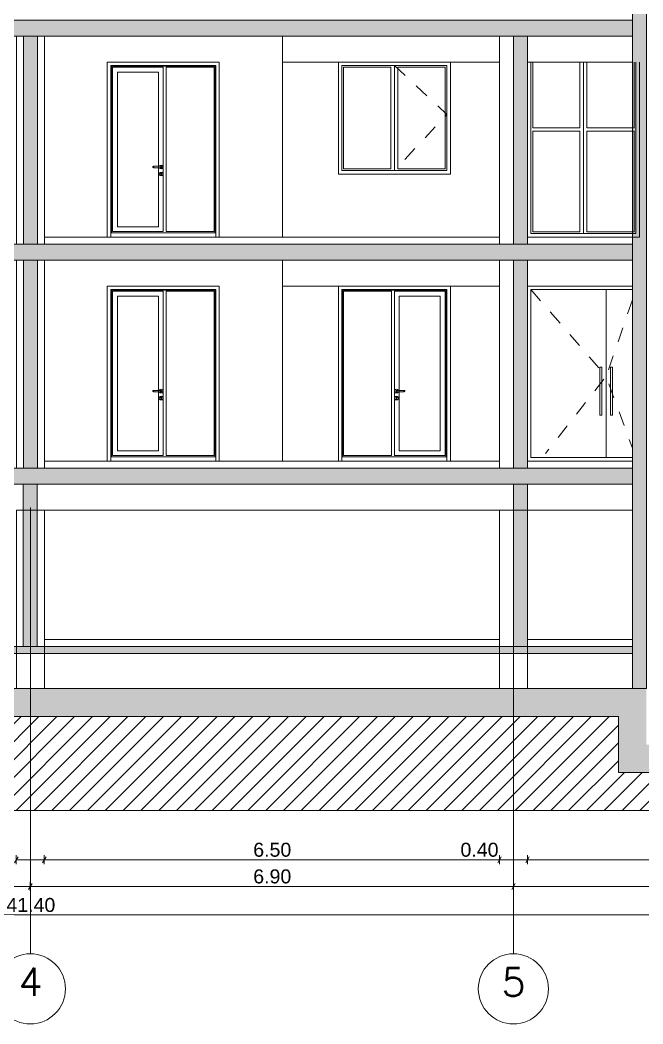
# Model space of a CAD drawing. Header units: millimetres. Extents: x 475616349 to 476941521, y 4620115302 to 4621446928.
# Drawn here: x 476756612 to 476765508, y 4620561829 to 4620576171 of the extents above; entities that cross this region are included whole.
import ezdxf

# ---------------------------------------------------------------- set-up
doc = ezdxf.new("R2010")
doc.units = ezdxf.units.MM
doc.header["$MEASUREMENT"] = 0
doc.linetypes.add('Dashed', pattern=[423.333333, 211.666667, -211.666667])
for name, color, linetype, lineweight in [('0_0 Architecture_Pen_No__7', 7, 'Continuous', 0), ('0_0 Architecture_Pen_No__8', 8, 'Continuous', 0), ('0_Pen_No__7_Pen_No__253', 252, 'Continuous', 0), ('2D Drafting - General_Pen_No__250_Pen_No__7', 7, 'Continuous', 0), ('2D Drafting - General_Pen_No__7_Pen_No__253', 252, 'Continuous', 0), ('Annotation - Text_Pen_No__7_Pen_No__144', 144, 'Continuous', 0), ('gegmebi_Pen_No__7_Pen_No__250', 7, 'Continuous', 0), ('New_2D Drafting - General_Pen_No__250_Pen_No__154', 154, 'Continuous', 0), ('New_2D Drafting - General_Pen_No__250_Pen_No__7', 7, 'Continuous', 0), ('New_2D Drafting - General_Pen_No__7_Pen_No__250', 7, 'Continuous', 0), ('New_2D Drafting - General_Pen_No__7_Pen_No__7', 7, 'Continuous', 0), ('New_gegmebi_Pen_No__7_Pen_No__250', 7, 'Continuous', 0), ('New_gegmebi_Pen_No__7_Pen_No__4', 7, 'Continuous', 0), ('New_Structural - Bearing_Pen_No__250', 7, 'Continuous', 0), ('New_Structural - Bearing_Pen_No__253', 252, 'Continuous', 0), ('Structural - Bearing_Pen_No__7_Pen_No__7_Pen_No__253', 252, 'Continuous', 0), ('zoma_Pen_No__142', 142, 'Continuous', 0), ('zoma_Pen_No__5_Pen_No__5_Pen_No__142', 142, 'Continuous', 0)]:
    doc.layers.add(name, color=color, linetype=linetype, lineweight=lineweight)
for name, color, linetype, lineweight, true_color in [('0_Pen_No__7_Pen_No__12', 7, 'Continuous', 0, 0x939598), ('2D Drafting - General_Pen_No__7_Pen_No__12', 7, 'Continuous', 0, 0x939598), ('gegmebi_Pen_No__7_Pen_No__7_Pen_No__12', 7, 'Continuous', 0, 0x939598), ('kar-panjara_Pen_No__7_Pen_No__7_Pen_No__12', 7, 'Continuous', 0, 0x939598), ('New_gegmebi_Pen_No__7_Pen_No__252', 7, 'Continuous', 0, 0x666666)]:
    doc.layers.add(name, color=color, linetype=linetype, lineweight=lineweight, true_color=true_color)
doc.layers.add('zoma', color=7, linetype='Continuous')
doc.styles.add('GENERATED_STYLE_2', font='arial.ttf')
doc.dimstyles.new('GENERATED_STYLE__1', dxfattribs={"dimtxt": 200, "dimasz": 64.421331, "dimexe": 0.18, "dimexo": 3, "dimgap": 0.09, "dimtad": 1, "dimtih": 1, "dimtoh": 1, "dimlfac": 0.001, "dimzin": 0, "dimdsep": 46, "dimtxsty": 'GENERATED_STYLE_2', "dimblk": 'ARROWHEAD_2', "dimblk1": 'ARROWHEAD_2', "dimblk2": 'ARROWHEAD_2', "dimcen": 0.09, "dimclrd": 142, "dimclre": 142, "dimclrt": 142, "dimadec": 0, "dimazin": 0, "dimtfac": 1, "dimtdec": 4, "dimtmove": 0, "dimatfit": 3, "dimfxl": 1, "dimtolj": 1, "dimtzin": 0, "dimarcsym": 0})

# ---------------------------------------------------------------- blocks, each defined once
blk = doc.blocks.new('*D261', base_point=(476577134, 4620325126))
at = {"layer": 'zoma_Pen_No__142', "color": 142, "linetype": 'Continuous', "lineweight": 0, "transparency": 16777216}
for p, q in [((476736017, 4620563386), (476736058, 4620563386)), ((476736083, 4620563428), (476736034, 4620563343)), ((476736058, 4620563322), (476736058, 4620563449)), ((476736058, 4620563386), (476777458, 4620563386)), ((476777434, 4620563343), (476777483, 4620563428)), ((476777458, 4620563322), (476777458, 4620563449)), ((476777458, 4620563386), (476777500, 4620563386))]:
    blk.add_line(p, q, dxfattribs=at)
at = {"layer": 'zoma_Pen_No__142', "color": 142, "lineweight": 0, "transparency": 16777216, "insert": (476756416, 4620563426), "char_height": 200, "attachment_point": 7, "style": 'GENERATED_STYLE_2'}
blk.add_mtext('\\A1;{\\pql;\\fArial CYR|b0|i0|c204|p34;41.40}', dxfattribs=at)
blk = doc.blocks.new('ARROWHEAD_2')
at = {"color": 0, "linetype": 'Continuous', "lineweight": 0}
for p, q in [((0, 0), (-1, 0)), ((-0.38, -0.66), (0.38, 0.66))]:
    blk.add_line(p, q, dxfattribs=at)
blk = doc.blocks.new('*D264', base_point=(476577134, 4620325126))
at = {"layer": 'zoma_Pen_No__142', "color": 142, "linetype": 'Continuous', "lineweight": 0, "transparency": 16777216}
for p, q in [((476749883, 4620563836), (476749834, 4620563751)), ((476749858, 4620563730), (476749858, 4620563857)), ((476756783, 4620563836), (476756734, 4620563751)), ((476756758, 4620563730), (476756758, 4620563857)), ((476749858, 4620563794), (476756758, 4620563794))]:
    blk.add_line(p, q, dxfattribs=at)
at = {"layer": 'zoma_Pen_No__142', "color": 142, "lineweight": 0, "transparency": 16777216, "insert": (476753042, 4620563834), "char_height": 200, "attachment_point": 7, "style": 'GENERATED_STYLE_2'}
blk.add_mtext('\\A1;{\\pql;\\fArial CYR|b0|i0|c204|p34;6.90}', dxfattribs=at)
blk = doc.blocks.new('*D265', base_point=(476577134, 4620325126))
at = {"layer": 'zoma_Pen_No__142', "color": 142, "linetype": 'Continuous', "lineweight": 0, "transparency": 16777216}
for p, q in [((476756783, 4620563836), (476756734, 4620563751)), ((476756758, 4620563730), (476756758, 4620563857)), ((476763683, 4620563836), (476763634, 4620563751)), ((476763658, 4620563730), (476763658, 4620563857)), ((476756758, 4620563794), (476763658, 4620563794))]:
    blk.add_line(p, q, dxfattribs=at)
at = {"layer": 'zoma_Pen_No__142', "color": 142, "lineweight": 0, "transparency": 16777216, "insert": (476759942, 4620563834), "char_height": 200, "attachment_point": 7, "style": 'GENERATED_STYLE_2'}
blk.add_mtext('\\A1;{\\pql;\\fArial CYR|b0|i0|c204|p34;6.90}', dxfattribs=at)
blk = doc.blocks.new('*D266', base_point=(476577134, 4620325126))
at = {"layer": 'zoma_Pen_No__142', "color": 142, "linetype": 'Continuous', "lineweight": 0, "transparency": 16777216}
for p, q in [((476763683, 4620563836), (476763634, 4620563751)), ((476763658, 4620563730), (476763658, 4620563857)), ((476770583, 4620563836), (476770534, 4620563751)), ((476770558, 4620563730), (476770558, 4620563857)), ((476763658, 4620563794), (476770558, 4620563794))]:
    blk.add_line(p, q, dxfattribs=at)
at = {"layer": 'zoma_Pen_No__142', "color": 142, "lineweight": 0, "transparency": 16777216, "insert": (476766842, 4620563834), "char_height": 200, "attachment_point": 7, "style": 'GENERATED_STYLE_2'}
blk.add_mtext('\\A1;{\\pql;\\fArial CYR|b0|i0|c204|p34;6.90}', dxfattribs=at)
blk = doc.blocks.new('*D377', base_point=(476577134, 4620325126))
at = {"layer": 'zoma_Pen_No__142', "color": 142, "linetype": 'Continuous', "lineweight": 0, "transparency": 16777216}
for p, q in [((476756558, 4620564112), (476756558, 4620564239)), ((476756958, 4620564112), (476756958, 4620564239)), ((476756583, 4620564218), (476756534, 4620564133)), ((476756558, 4620564175), (476756958, 4620564175)), ((476756983, 4620564218), (476756934, 4620564133))]:
    blk.add_line(p, q, dxfattribs=at)
blk = doc.blocks.new('*D378', base_point=(476577134, 4620325126))
at = {"layer": 'zoma_Pen_No__142', "color": 142, "linetype": 'Continuous', "lineweight": 0, "transparency": 16777216}
for p, q in [((476756958, 4620564112), (476756958, 4620564239)), ((476763458, 4620564112), (476763458, 4620564239)), ((476756983, 4620564218), (476756934, 4620564133)), ((476756958, 4620564175), (476763458, 4620564175)), ((476763483, 4620564218), (476763434, 4620564133))]:
    blk.add_line(p, q, dxfattribs=at)
at = {"layer": 'zoma_Pen_No__142', "color": 142, "lineweight": 0, "transparency": 16777216, "char_height": 200, "attachment_point": 7, "style": 'GENERATED_STYLE_2'}
for s, insert in [('\\A1;{\\pql;\\fArial CYR|b0|i0|c204|p34;6.50}', (476759942, 4620564215)), ('\\A1;{\\pql;\\fArial CYR|b0|i0|c204|p34;0.40}', (476762902, 4620564215))]:
    blk.add_mtext(s, dxfattribs=dict(at, insert=insert))
blk = doc.blocks.new('*D379', base_point=(476577134, 4620325126))
at = {"layer": 'zoma_Pen_No__142', "color": 142, "linetype": 'Continuous', "lineweight": 0, "transparency": 16777216}
for p, q in [((476763458, 4620564112), (476763458, 4620564239)), ((476763858, 4620564112), (476763858, 4620564239)), ((476763483, 4620564218), (476763434, 4620564133)), ((476763458, 4620564175), (476763858, 4620564175)), ((476763883, 4620564218), (476763834, 4620564133))]:
    blk.add_line(p, q, dxfattribs=at)
blk = doc.blocks.new('*D380', base_point=(476577134, 4620325126))
at = {"layer": 'zoma_Pen_No__142', "color": 142, "linetype": 'Continuous', "lineweight": 0, "transparency": 16777216}
for p, q in [((476763858, 4620564112), (476763858, 4620564239)), ((476763883, 4620564218), (476763834, 4620564133))]:
    blk.add_line(p, q, dxfattribs=at)
blk = doc.blocks.new('*D381', base_point=(476577134, 4620325126))
at = {"layer": 'zoma_Pen_No__142', "color": 142, "linetype": 'Continuous', "lineweight": 0, "transparency": 16777216}
for p, q in [((476763858, 4620564112), (476763858, 4620564239)), ((476770358, 4620564112), (476770358, 4620564239)), ((476763883, 4620564218), (476763834, 4620564133)), ((476763858, 4620564175), (476770358, 4620564175)), ((476770383, 4620564218), (476770334, 4620564133))]:
    blk.add_line(p, q, dxfattribs=at)
at = {"layer": 'zoma_Pen_No__142', "color": 142, "lineweight": 0, "transparency": 16777216, "char_height": 200, "attachment_point": 7, "style": 'GENERATED_STYLE_2'}
for s, insert in [('\\A1;{\\pql;\\fArial CYR|b0|i0|c204|p34;6.50}', (476766842, 4620564215)), ('\\A1;{\\pql;\\fArial CYR|b0|i0|c204|p34;0.40}', (476769802, 4620564215))]:
    blk.add_mtext(s, dxfattribs=dict(at, insert=insert))

msp = doc.modelspace()

# ---------------------------------------------------------------- hatches: boundary and pattern name
at = {"layer": '0_0 Architecture_Pen_No__8', "linetype": 'Continuous', "lineweight": 0, "true_color": 0x404040}
msp.add_hatch(color=250, dxfattribs=at).paths.add_polyline_path([(476735858.27, 4620566620.299), (476746058.27, 4620566620.299), (476746058.27, 4620565820.188), (476747958.27, 4620565820.188), (476747958.27, 4620566620.299), (476748649.93, 4620566620.299), (476765558.27, 4620566620.299), (476765558.27, 4620565820.188), (476767458.27, 4620565820.188), (476767458.27, 4620566620.299), (476768149.93, 4620566620.299), (476777658.27, 4620566620.299), (476777658.27, 4620566220.299), (476767857.93, 4620566220.299), (476767857.93, 4620565820.188), (476767857.93, 4620565420.188), (476765358.27, 4620565420.188), (476765158.304, 4620565420.188), (476765158.304, 4620566220.299), (476748357.93, 4620566220.299), (476748357.93, 4620565820.188), (476748357.93, 4620565420.188), (476745858.27, 4620565420.188), (476745658.304, 4620565420.188), (476745658.304, 4620566220.299), (476735858.27, 4620566220.299)])
at = {"layer": '2D Drafting - General_Pen_No__250_Pen_No__7', "linetype": 'Continuous', "lineweight": 0}
for points in [[(476748158.27, 4620576170.425), (476765358.27, 4620576170.425), (476765358.27, 4620575940.418), (476756908.27, 4620575940.418), (476756608.27, 4620575940.418), (476748158.27, 4620575940.418)], [(476748158.27, 4620572970.425), (476765358.27, 4620572970.425), (476765358.27, 4620572740.418), (476756908.27, 4620572740.418), (476756608.27, 4620572740.418), (476748158.27, 4620572740.418)], [(476748158.27, 4620569770.425), (476765358.27, 4620569770.425), (476765358.27, 4620569540.418), (476756908.27, 4620569540.418), (476756608.27, 4620569540.418), (476748158.27, 4620569540.418)], [(476748158.27, 4620567220.299), (476765358.27, 4620567220.299), (476765358.27, 4620567120.299), (476748158.27, 4620567120.299)]]:
    msp.add_hatch(color=7, dxfattribs=at).paths.add_polyline_path(points)
at = {"layer": 'New_2D Drafting - General_Pen_No__250_Pen_No__154', "linetype": 'Continuous', "lineweight": 0}
msp.add_hatch(color=154, dxfattribs=at).paths.add_polyline_path([(476765358.27, 4620566620.299), (476765358.27, 4620583519.676), (476765558.27, 4620583519.676), (476765558.27, 4620583339.709), (476765558.27, 4620566620.299)])
at = {"layer": 'New_2D Drafting - General_Pen_No__250_Pen_No__7', "linetype": 'Continuous', "lineweight": 0}
for points in [[(476756858.17, 4620575940.418), (476756658.27, 4620575940.418), (476756658.27, 4620572970.602), (476756858.17, 4620572970.602)], [(476763658.27, 4620572970.602), (476763858.27, 4620572970.602), (476763858.27, 4620575940.418), (476763658.27, 4620575940.418)], [(476756858.17, 4620572740.418), (476756658.27, 4620572740.418), (476756658.27, 4620569770.602), (476756858.17, 4620569770.602)], [(476763658.27, 4620569770.602), (476763858.27, 4620569770.602), (476763858.27, 4620572740.418), (476763658.27, 4620572740.418)], [(476756857.992, 4620567220.299), (476756657.992, 4620567220.299), (476756657.992, 4620569540.418), (476756857.992, 4620569540.418)], [(476763858.27, 4620567220.299), (476763658.27, 4620567220.299), (476763658.27, 4620569540.418), (476763858.27, 4620569540.418)]]:
    msp.add_hatch(color=7, dxfattribs=at).paths.add_polyline_path(points)
at = {"layer": 'New_2D Drafting - General_Pen_No__7_Pen_No__7', "linetype": 'Continuous', "lineweight": 0}
h = msp.add_hatch(dxfattribs=at)
h.set_pattern_fill('MASONRY_BLOCK', style=0, pattern_type=2)
h.set_pattern_definition([(45, (476577134.07, 4620325125.74), (-127.27922, 127.27922), [])])
h.paths.add_polyline_path([(476732273.394, 4620564877.974), (476732273.394, 4620567570.215), (476735858.27, 4620567570.215), (476735858.27, 4620566220.299), (476745658.304, 4620566220.299), (476745658.304, 4620565420.188), (476748357.93, 4620565420.188), (476748357.93, 4620566220.299), (476765158.304, 4620566220.299), (476765158.304, 4620565420.188), (476767857.93, 4620565420.188), (476767857.93, 4620566220.299), (476777658.27, 4620566220.299), (476777658.27, 4620567570.215), (476781018.416, 4620567570.215), (476781018.416, 4620564877.974)])

# ---------------------------------------------------------------- linework, layer by layer
at = {"layer": '0_0 Architecture_Pen_No__7', "color": 7, "linetype": 'Continuous', "lineweight": 0, "flags": 128}
msp.add_lwpolyline([(476767857.93, 4620565420.188), (476765358.27, 4620565420.188), (476765158.304, 4620565420.188), (476765158.304, 4620566220.299), (476748357.93, 4620566220.299), (476748357.93, 4620565820.188), (476748357.93, 4620565420.188), (476745858.27, 4620565420.188), (476745658.304, 4620565420.188), (476745658.304, 4620566220.299), (476735858.27, 4620566220.299), (476735858.27, 4620566620.299), (476746058.27, 4620566620.299), (476746058.27, 4620565820.188), (476747958.27, 4620565820.188), (476747958.27, 4620566620.299), (476748649.93, 4620566620.299), (476765558.27, 4620566620.299)], dxfattribs=at)
at = {"layer": '0_Pen_No__7_Pen_No__12', "color": 252, "linetype": 'Continuous', "lineweight": 0, "true_color": 0x939598}
for p, q in [((476763858.27, 4620569870.089), (476763858.27, 4620572370.089)), ((476763908.27, 4620569919.869), (476763908.27, 4620572320.089))]:
    msp.add_line(p, q, dxfattribs=at)
at = {"layer": '0_Pen_No__7_Pen_No__253', "color": 252, "linetype": 'Continuous', "lineweight": 0, "flags": 128}
msp.add_lwpolyline([(476761158.352, 4620575570.779), (476762758.352, 4620575570.779), (476762758.352, 4620573970.779), (476761158.352, 4620573970.779)], close=True, dxfattribs=at)
msp.add_lwpolyline([(476765458.272, 4620575570.47), (476765458.272, 4620573070.469), (476763858.272, 4620573070.469), (476763858.272, 4620575570.47)], dxfattribs=at)
at = {"layer": '2D Drafting - General_Pen_No__250_Pen_No__7', "color": 7, "linetype": 'Continuous', "lineweight": 0, "flags": 128}
for points in [[(476748158.27, 4620576170.425), (476765358.27, 4620576170.425), (476765358.27, 4620575940.418), (476756908.27, 4620575940.418), (476756608.27, 4620575940.418), (476748158.27, 4620575940.418)], [(476748158.27, 4620572970.425), (476765358.27, 4620572970.425), (476765358.27, 4620572740.418), (476756908.27, 4620572740.418), (476756608.27, 4620572740.418), (476748158.27, 4620572740.418)], [(476748158.27, 4620569770.425), (476765358.27, 4620569770.425), (476765358.27, 4620569540.418), (476756908.27, 4620569540.418), (476756608.27, 4620569540.418), (476748158.27, 4620569540.418)], [(476748158.27, 4620567220.299), (476765358.27, 4620567220.299), (476765358.27, 4620567120.299), (476748158.27, 4620567120.299)]]:
    msp.add_lwpolyline(points, close=True, dxfattribs=at)
at = {"layer": '2D Drafting - General_Pen_No__7_Pen_No__12', "color": 252, "linetype": 'Dashed', "lineweight": 0, "true_color": 0x939598, "flags": 128}
for points in [[(476763908.27, 4620572320.089), (476764983.27, 4620571079.839), (476764117.967, 4620569979.93)], [(476765358.27, 4620572174.177), (476764983.27, 4620571079.839), (476765358.27, 4620570056.36)]]:
    msp.add_lwpolyline(points, dxfattribs=at)
at = {"layer": '2D Drafting - General_Pen_No__7_Pen_No__253', "color": 252, "linetype": 'Continuous', "lineweight": 0, "flags": 128}
for points in [[(476757860.924, 4620573071.159), (476759456.808, 4620573071.159), (476759456.808, 4620575571.159), (476757856.808, 4620575571.159)], [(476757856.808, 4620575571.159), (476757856.808, 4620573071.159), (476757860.924, 4620573071.159)], [(476757860.924, 4620569870.469), (476759456.808, 4620569870.469), (476759456.808, 4620572370.47), (476757856.808, 4620572370.469)], [(476757856.808, 4620572370.469), (476757856.808, 4620569870.469), (476757860.924, 4620569870.469)], [(476762757.965, 4620569870.469), (476761157.965, 4620569870.469), (476761157.965, 4620572370.47), (476762757.965, 4620572370.469)], [(476762757.965, 4620572370.469), (476762757.965, 4620569870.469)]]:
    msp.add_lwpolyline(points, dxfattribs=at)
for points in [[(476759406.808, 4620575521.158), (476757906.808, 4620575521.158), (476757906.808, 4620573071.16), (476759406.808, 4620573071.161)], [(476759396.808, 4620575511.158), (476757916.808, 4620575511.158), (476757916.808, 4620573131.161), (476759396.808, 4620573131.161)], [(476758656.812, 4620575496.158), (476757931.808, 4620575496.158), (476757931.808, 4620573151.161), (476758656.808, 4620573151.161)], [(476758586.808, 4620575426.158), (476758001.808, 4620575426.158), (476758001.808, 4620573216.161), (476758586.808, 4620573216.161)], [(476759381.808, 4620575496.158), (476758696.808, 4620575496.158), (476758696.808, 4620573151.161), (476759381.808, 4620573151.161)], [(476759406.808, 4620572320.468), (476757906.808, 4620572320.468), (476757906.808, 4620569870.47), (476759406.808, 4620569870.471)], [(476759396.808, 4620572310.468), (476757916.808, 4620572310.468), (476757916.808, 4620569930.471), (476759396.808, 4620569930.471)], [(476758656.812, 4620572295.468), (476757931.808, 4620572295.468), (476757931.808, 4620569950.471), (476758656.808, 4620569950.471)], [(476759381.808, 4620572295.468), (476758696.808, 4620572295.468), (476758696.808, 4620569950.471), (476759381.808, 4620569950.471)], [(476761207.965, 4620572320.468), (476762707.965, 4620572320.468), (476762707.965, 4620569870.47), (476761207.965, 4620569870.471)], [(476761217.965, 4620572310.468), (476762697.965, 4620572310.468), (476762697.965, 4620569930.471), (476761217.965, 4620569930.471)], [(476761232.965, 4620572295.468), (476761917.965, 4620572295.468), (476761917.965, 4620569950.471), (476761232.965, 4620569950.471)], [(476761957.961, 4620572295.468), (476762682.965, 4620572295.468), (476762682.965, 4620569950.471), (476761957.965, 4620569950.471)], [(476758586.808, 4620572225.468), (476758001.808, 4620572225.468), (476758001.808, 4620570015.471), (476758586.808, 4620570015.471)], [(476762027.965, 4620572225.468), (476762612.965, 4620572225.468), (476762612.965, 4620570015.471), (476762027.965, 4620570015.471)]]:
    msp.add_lwpolyline(points, close=True, dxfattribs=at)
at = {"layer": '2D Drafting - General_Pen_No__7_Pen_No__253', "color": 252, "linetype": 'Dashed', "lineweight": 0, "flags": 128}
msp.add_lwpolyline([(476761957.975, 4620575521.375), (476762708.145, 4620574821.558), (476761958.412, 4620574020.779)], dxfattribs=at)
at = {"layer": 'gegmebi_Pen_No__7_Pen_No__250', "color": 7, "linetype": 'Continuous', "lineweight": 0, "flags": 128}
for points in [[(476756958.27, 4620572969.956), (476763458.27, 4620572969.956), (476763458.27, 4620573070.469), (476756958.27, 4620573070.469)], [(476763458.27, 4620569770.465), (476756958.27, 4620569770.465), (476756958.27, 4620569870.597), (476763458.27, 4620569870.597)], [(476765358.27, 4620569770.465), (476763858.27, 4620569770.465), (476763858.27, 4620569870.597), (476765358.27, 4620569870.597)], [(476763458.27, 4620567220.834), (476756958.27, 4620567220.834), (476756958.27, 4620567320.967), (476763458.27, 4620567320.967)]]:
    msp.add_lwpolyline(points, close=True, dxfattribs=at)
at = {"layer": 'gegmebi_Pen_No__7_Pen_No__7_Pen_No__12', "color": 252, "linetype": 'Continuous', "lineweight": 0, "true_color": 0x939598, "flags": 128}
for points in [[(476763858.27, 4620572370.089), (476765358.27, 4620572370.089)], [(476765358.27, 4620572320.089), (476763908.27, 4620572320.089)], [(476763858.27, 4620569870.089), (476765358.27, 4620569870.089)], [(476765358.27, 4620569919.895), (476764108.128, 4620569919.895)]]:
    msp.add_lwpolyline(points, dxfattribs=at)
for points in [[(476764893.27, 4620570528.011), (476764893.27, 4620571211.701), (476764923.27, 4620571211.701), (476764923.27, 4620570528.011)], [(476765073.27, 4620570528.011), (476765073.27, 4620571211.754), (476765043.27, 4620571211.754), (476765043.27, 4620570528.011)]]:
    msp.add_lwpolyline(points, close=True, dxfattribs=at)
at = {"layer": 'kar-panjara_Pen_No__7_Pen_No__7_Pen_No__12', "color": 252, "linetype": 'Continuous', "lineweight": 0, "true_color": 0x939598, "flags": 128}
msp.add_lwpolyline([(476763908.27, 4620569919.869), (476764983.27, 4620569919.869), (476764983.27, 4620572320.089), (476763908.27, 4620572320.089)], dxfattribs=at)
at = {"layer": 'New_2D Drafting - General_Pen_No__250_Pen_No__7', "color": 7, "linetype": 'Continuous', "lineweight": 0, "flags": 128}
for points in [[(476765358.27, 4620566620.299), (476765358.27, 4620583519.676), (476765558.27, 4620583519.676), (476765558.27, 4620583339.709), (476765558.27, 4620566620.299)], [(476756858.17, 4620575940.418), (476756658.27, 4620575940.418), (476756658.27, 4620572970.602), (476756858.17, 4620572970.602)], [(476763658.27, 4620572970.602), (476763858.27, 4620572970.602), (476763858.27, 4620575940.418), (476763658.27, 4620575940.418)], [(476756858.17, 4620572740.418), (476756658.27, 4620572740.418), (476756658.27, 4620569770.602), (476756858.17, 4620569770.602)], [(476763658.27, 4620569770.602), (476763858.27, 4620569770.602), (476763858.27, 4620572740.418), (476763658.27, 4620572740.418)], [(476756857.992, 4620567220.299), (476756657.992, 4620567220.299), (476756657.992, 4620569540.418), (476756857.992, 4620569540.418)], [(476763858.27, 4620567220.299), (476763658.27, 4620567220.299), (476763658.27, 4620569540.418), (476763858.27, 4620569540.418)]]:
    msp.add_lwpolyline(points, close=True, dxfattribs=at)
at = {"layer": 'New_2D Drafting - General_Pen_No__7_Pen_No__250', "color": 7, "linetype": 'Continuous', "lineweight": 0, "flags": 128}
msp.add_lwpolyline([(476732273.394, 4620564877.974), (476732273.394, 4620567570.215), (476735858.27, 4620567570.215), (476735858.27, 4620566220.299), (476745658.304, 4620566220.299), (476745658.304, 4620565420.188), (476748357.93, 4620565420.188), (476748357.93, 4620566220.299), (476765158.304, 4620566220.299), (476765158.304, 4620565420.188), (476767857.93, 4620565420.188), (476767857.93, 4620566220.299), (476777658.27, 4620566220.299), (476777658.27, 4620567570.215), (476781018.416, 4620567570.215), (476781018.416, 4620564877.974)], close=True, dxfattribs=at)
at = {"layer": 'New_gegmebi_Pen_No__7_Pen_No__250', "color": 7, "linetype": 'Continuous', "lineweight": 0, "flags": 128}
for points in [[(476763858.272, 4620572970.956), (476765358.27, 4620572970.956), (476765358.27, 4620573070.779), (476763858.272, 4620573070.779)], [(476763858.27, 4620569770.956), (476765358.27, 4620569770.956), (476765358.27, 4620569870.779), (476763858.27, 4620569870.779)], [(476763858.27, 4620567221.326), (476765358.27, 4620567221.326), (476765358.27, 4620567321.149), (476763858.27, 4620567321.149)]]:
    msp.add_lwpolyline(points, close=True, dxfattribs=at)
at = {"layer": 'New_gegmebi_Pen_No__7_Pen_No__252', "color": 251, "linetype": 'Continuous', "lineweight": 0, "true_color": 0x666666}
for p, q in [((476763458.27, 4620575570.425), (476760358.548, 4620575570.425)), ((476763858.27, 4620575570.779), (476765358.27, 4620575570.779)), ((476763458.27, 4620572370.425), (476760358.548, 4620572370.425)), ((476763858.27, 4620572370.956), (476765358.27, 4620572370.956)), ((476756958.27, 4620569170.956), (476763458.27, 4620569170.956)), ((476763858.27, 4620569170.956), (476765358.27, 4620569170.956))]:
    msp.add_line(p, q, dxfattribs=at)
at = {"layer": 'New_gegmebi_Pen_No__7_Pen_No__4', "color": 7, "linetype": 'Continuous', "lineweight": 0}
for points in [[(476756958.27, 4620572970.602), (476756558.27, 4620572970.602), (476756558.27, 4620575940.418), (476756958.27, 4620575940.418)], [(476763858.27, 4620572970.602), (476763458.27, 4620572970.602), (476763458.27, 4620575940.418), (476763858.27, 4620575940.418)], [(476756958.27, 4620569770.602), (476756558.27, 4620569770.602), (476756558.27, 4620572740.418), (476756958.27, 4620572740.418)], [(476763858.27, 4620569770.602), (476763458.27, 4620569770.602), (476763458.27, 4620572740.418), (476763858.27, 4620572740.418)], [(476756558.27, 4620566620.299), (476756958.27, 4620566620.299), (476756958.27, 4620569170.956), (476756558.27, 4620569170.956)], [(476763458.27, 4620566620.299), (476763858.27, 4620566620.299), (476763858.27, 4620569170.956), (476763458.27, 4620569170.956)]]:
    msp.add_lwpolyline(points, close=True, dxfattribs=at)
at = {"layer": 'New_Structural - Bearing_Pen_No__250', "color": 7, "linetype": 'Continuous', "lineweight": 0}
for p, q in [((476760358.548, 4620575940.418), (476760358.548, 4620573070.469)), ((476760358.548, 4620572740.418), (476760358.548, 4620569870.469))]:
    msp.add_line(p, q, dxfattribs=at)
at = {"layer": 'New_Structural - Bearing_Pen_No__253', "color": 252, "linetype": 'Continuous', "lineweight": 0}
for p, q in [((476758508.846, 4620574078.23), (476758505.917, 4620574071.159)), ((476758505.917, 4620574071.159), (476758508.846, 4620574064.088)), ((476758510.398, 4620574078.23), (476758507.639, 4620574071.159)), ((476758507.639, 4620574071.159), (476758510.398, 4620574064.088)), ((476758515.917, 4620574081.159), (476758508.846, 4620574078.23)), ((476758508.846, 4620574064.088), (476758515.917, 4620574061.159)), ((476758515.213, 4620574078.23), (476758513.101, 4620574071.159)), ((476758513.101, 4620574071.159), (476758515.213, 4620574064.088)), ((476758517.059, 4620574081.159), (476758515.917, 4620574081.159)), ((476758517.059, 4620574061.159), (476758515.917, 4620574061.159)), ((476758520.311, 4620574081.159), (476758517.059, 4620574081.159)), ((476758520.311, 4620574061.159), (476758517.059, 4620574061.159)), ((476758525.177, 4620574081.159), (476758520.311, 4620574081.159)), ((476758525.177, 4620574061.159), (476758520.311, 4620574061.159)), ((476758522.418, 4620574078.23), (476758521.275, 4620574071.159)), ((476758521.275, 4620574071.159), (476758522.418, 4620574064.088)), ((476758530.917, 4620574081.159), (476758525.177, 4620574081.159)), ((476758530.917, 4620574061.159), (476758525.177, 4620574061.159)), ((476758610.917, 4620574081.159), (476758530.917, 4620574081.159)), ((476758610.917, 4620574061.159), (476758530.917, 4620574061.159)), ((476758598.917, 4620573971.159), (476758602.535, 4620573984.659)), ((476758601.597, 4620574081.159), (476758602.535, 4620574084.659)), ((476758602.535, 4620574057.659), (476758601.597, 4620574061.159)), ((476758602.535, 4620574084.659), (476758612.417, 4620574094.542)), ((476758612.417, 4620574047.777), (476758602.535, 4620574057.659)), ((476758602.535, 4620573984.659), (476758612.417, 4620573994.542)), ((476758616.658, 4620574081.159), (476758610.917, 4620574081.159)), ((476758616.658, 4620574061.159), (476758610.917, 4620574061.159)), ((476758612.417, 4620574094.542), (476758625.917, 4620574098.159)), ((476758625.917, 4620574044.159), (476758612.417, 4620574047.777)), ((476758612.417, 4620573994.542), (476758625.917, 4620573998.159)), ((476758621.524, 4620574081.159), (476758616.658, 4620574081.159)), ((476758621.524, 4620574061.159), (476758616.658, 4620574061.159)), ((476758619.197, 4620573982.799), (476758618.449, 4620573980.852)), ((476758618.449, 4620573980.852), (476758620.917, 4620573975.559)), ((476758619.197, 4620573982.799), (476758620.542, 4620573986.303)), ((476758619.416, 4620574078.23), (476758620.559, 4620574071.159)), ((476758620.559, 4620574071.159), (476758619.416, 4620574064.088)), ((476758625.917, 4620573988.585), (476758620.542, 4620573986.303)), ((476758624.775, 4620574081.159), (476758621.524, 4620574081.159)), ((476758624.775, 4620574061.159), (476758621.524, 4620574061.159)), ((476758625.917, 4620574081.159), (476758624.775, 4620574081.159)), ((476758625.917, 4620574061.159), (476758624.775, 4620574061.159)), ((476758625.917, 4620574098.159), (476758639.417, 4620574094.542)), ((476758625.917, 4620574081.159), (476758632.988, 4620574078.23)), ((476758632.988, 4620574064.088), (476758625.917, 4620574061.159)), ((476758639.417, 4620574047.777), (476758625.917, 4620574044.159)), ((476758625.917, 4620573998.159), (476758639.417, 4620573994.542)), ((476758631.292, 4620573986.303), (476758625.917, 4620573988.585)), ((476758626.622, 4620574078.23), (476758628.733, 4620574071.159)), ((476758628.733, 4620574071.159), (476758626.622, 4620574064.088)), ((476758630.917, 4620573975.559), (476758633.385, 4620573980.852)), ((476758632.637, 4620573982.799), (476758631.292, 4620573986.303)), ((476758631.436, 4620574078.23), (476758634.195, 4620574071.159)), ((476758634.195, 4620574071.159), (476758631.436, 4620574064.088)), ((476758632.637, 4620573982.799), (476758633.385, 4620573980.852)), ((476758632.988, 4620574078.23), (476758635.917, 4620574071.159)), ((476758635.917, 4620574071.159), (476758632.988, 4620574064.088)), ((476758639.417, 4620574094.542), (476758649.3, 4620574084.659)), ((476758649.3, 4620574057.659), (476758639.417, 4620574047.777)), ((476758639.417, 4620573994.542), (476758649.3, 4620573984.659)), ((476758649.3, 4620574084.659), (476758652.917, 4620574071.159)), ((476758652.917, 4620574071.159), (476758649.3, 4620574057.659)), ((476758649.3, 4620573984.659), (476758652.917, 4620573971.159)), ((476758602.535, 4620573957.659), (476758598.917, 4620573971.159)), ((476758612.417, 4620573947.777), (476758602.535, 4620573957.659)), ((476758625.917, 4620573944.159), (476758612.417, 4620573947.777)), ((476758620.917, 4620573975.559), (476758620.917, 4620573974.046)), ((476758620.917, 4620573974.046), (476758620.917, 4620573971.159)), ((476758620.917, 4620573971.159), (476758620.917, 4620573968.273)), ((476758620.917, 4620573968.273), (476758620.917, 4620573962.499)), ((476758620.917, 4620573962.499), (476758620.917, 4620573958.659)), ((476758620.917, 4620573958.659), (476758622.382, 4620573955.124)), ((476758622.382, 4620573955.124), (476758625.917, 4620573953.659)), ((476758625.917, 4620573953.659), (476758629.453, 4620573955.124)), ((476758639.417, 4620573947.777), (476758625.917, 4620573944.159)), ((476758629.453, 4620573955.124), (476758630.917, 4620573958.659)), ((476758630.917, 4620573974.046), (476758630.917, 4620573975.559)), ((476758630.917, 4620573974.046), (476758630.917, 4620573971.159)), ((476758630.917, 4620573971.159), (476758630.917, 4620573968.273)), ((476758630.917, 4620573968.273), (476758630.917, 4620573962.499)), ((476758630.917, 4620573962.499), (476758630.917, 4620573958.659)), ((476758649.3, 4620573957.659), (476758639.417, 4620573947.777)), ((476758652.917, 4620573971.159), (476758649.3, 4620573957.659)), ((476758508.846, 4620570877.541), (476758505.917, 4620570870.469)), ((476758505.917, 4620570870.469), (476758508.846, 4620570863.398)), ((476758510.398, 4620570877.541), (476758507.639, 4620570870.469)), ((476758507.639, 4620570870.469), (476758510.398, 4620570863.398)), ((476758515.917, 4620570880.469), (476758508.846, 4620570877.541)), ((476758508.846, 4620570863.398), (476758515.917, 4620570860.469)), ((476758515.213, 4620570877.541), (476758513.101, 4620570870.469)), ((476758513.101, 4620570870.469), (476758515.213, 4620570863.398)), ((476758517.059, 4620570880.469), (476758515.917, 4620570880.469)), ((476758517.059, 4620570860.469), (476758515.917, 4620570860.469)), ((476758520.311, 4620570880.469), (476758517.059, 4620570880.469)), ((476758520.311, 4620570860.469), (476758517.059, 4620570860.469)), ((476758525.177, 4620570880.469), (476758520.311, 4620570880.469)), ((476758525.177, 4620570860.469), (476758520.311, 4620570860.469)), ((476758522.418, 4620570877.541), (476758521.275, 4620570870.469)), ((476758521.275, 4620570870.469), (476758522.418, 4620570863.398)), ((476758530.917, 4620570880.469), (476758525.177, 4620570880.469)), ((476758530.917, 4620570860.469), (476758525.177, 4620570860.469)), ((476758610.917, 4620570880.469), (476758530.917, 4620570880.469)), ((476758610.917, 4620570860.469), (476758530.917, 4620570860.469)), ((476758601.597, 4620570880.469), (476758602.535, 4620570883.969)), ((476758602.535, 4620570856.969), (476758601.597, 4620570860.469)), ((476758602.535, 4620570883.969), (476758612.417, 4620570893.852)), ((476758612.417, 4620570847.087), (476758602.535, 4620570856.969)), ((476758616.658, 4620570880.469), (476758610.917, 4620570880.469)), ((476758616.658, 4620570860.469), (476758610.917, 4620570860.469)), ((476758612.417, 4620570893.852), (476758625.917, 4620570897.469)), ((476758625.917, 4620570843.469), (476758612.417, 4620570847.087)), ((476758621.524, 4620570880.469), (476758616.658, 4620570880.469)), ((476758621.524, 4620570860.469), (476758616.658, 4620570860.469)), ((476758619.416, 4620570877.541), (476758620.559, 4620570870.469)), ((476758620.559, 4620570870.469), (476758619.416, 4620570863.398)), ((476758624.775, 4620570880.469), (476758621.524, 4620570880.469)), ((476758624.775, 4620570860.469), (476758621.524, 4620570860.469)), ((476758625.917, 4620570880.469), (476758624.775, 4620570880.469)), ((476758625.917, 4620570860.469), (476758624.775, 4620570860.469)), ((476758625.917, 4620570897.469), (476758639.417, 4620570893.852)), ((476758625.917, 4620570880.469), (476758632.988, 4620570877.541)), ((476758632.988, 4620570863.398), (476758625.917, 4620570860.469)), ((476758639.417, 4620570847.087), (476758625.917, 4620570843.469)), ((476758626.622, 4620570877.541), (476758628.733, 4620570870.469)), ((476758628.733, 4620570870.469), (476758626.622, 4620570863.398)), ((476758631.436, 4620570877.541), (476758634.195, 4620570870.469)), ((476758634.195, 4620570870.469), (476758631.436, 4620570863.398)), ((476758632.988, 4620570877.541), (476758635.917, 4620570870.469)), ((476758635.917, 4620570870.469), (476758632.988, 4620570863.398)), ((476758639.417, 4620570893.852), (476758649.3, 4620570883.969)), ((476758649.3, 4620570856.969), (476758639.417, 4620570847.087)), ((476758649.3, 4620570883.969), (476758652.917, 4620570870.469)), ((476758652.917, 4620570870.469), (476758649.3, 4620570856.969)), ((476761965.472, 4620570883.969), (476761961.855, 4620570870.469)), ((476761961.855, 4620570870.469), (476761965.472, 4620570856.969)), ((476761975.355, 4620570893.852), (476761965.472, 4620570883.969)), ((476761965.472, 4620570856.969), (476761975.355, 4620570847.087)), ((476761988.855, 4620570897.469), (476761975.355, 4620570893.852)), ((476761975.355, 4620570847.087), (476761988.855, 4620570843.469)), ((476761981.784, 4620570877.541), (476761978.855, 4620570870.469)), ((476761978.855, 4620570870.469), (476761981.784, 4620570863.398)), ((476761983.336, 4620570877.541), (476761980.577, 4620570870.469)), ((476761980.577, 4620570870.469), (476761983.336, 4620570863.398)), ((476761988.855, 4620570880.469), (476761981.784, 4620570877.541)), ((476761981.784, 4620570863.398), (476761988.855, 4620570860.469)), ((476761988.15, 4620570877.541), (476761986.039, 4620570870.469)), ((476761986.039, 4620570870.469), (476761988.15, 4620570863.398)), ((476762002.355, 4620570893.852), (476761988.855, 4620570897.469)), ((476761988.855, 4620570880.469), (476761989.997, 4620570880.469)), ((476761988.855, 4620570860.469), (476761989.997, 4620570860.469)), ((476761988.855, 4620570843.469), (476762002.355, 4620570847.087)), ((476761989.997, 4620570880.469), (476761993.248, 4620570880.469)), ((476761989.997, 4620570860.469), (476761993.248, 4620570860.469)), ((476761993.248, 4620570880.469), (476761998.115, 4620570880.469)), ((476761993.248, 4620570860.469), (476761998.115, 4620570860.469)), ((476761995.356, 4620570877.541), (476761994.213, 4620570870.469)), ((476761994.213, 4620570870.469), (476761995.356, 4620570863.398)), ((476761998.115, 4620570880.469), (476762003.855, 4620570880.469)), ((476761998.115, 4620570860.469), (476762003.855, 4620570860.469)), ((476762012.238, 4620570883.969), (476762002.355, 4620570893.852)), ((476762002.355, 4620570847.087), (476762012.238, 4620570856.969)), ((476762003.855, 4620570880.469), (476762083.855, 4620570880.469)), ((476762003.855, 4620570860.469), (476762083.855, 4620570860.469)), ((476762013.175, 4620570880.469), (476762012.238, 4620570883.969)), ((476762012.238, 4620570856.969), (476762013.175, 4620570860.469)), ((476762083.855, 4620570880.469), (476762089.595, 4620570880.469)), ((476762083.855, 4620570860.469), (476762089.595, 4620570860.469)), ((476762089.595, 4620570880.469), (476762094.462, 4620570880.469)), ((476762089.595, 4620570860.469), (476762094.462, 4620570860.469)), ((476762092.354, 4620570877.541), (476762093.497, 4620570870.469)), ((476762093.497, 4620570870.469), (476762092.354, 4620570863.398)), ((476762094.462, 4620570880.469), (476762097.713, 4620570880.469)), ((476762094.462, 4620570860.469), (476762097.713, 4620570860.469)), ((476762097.713, 4620570880.469), (476762098.855, 4620570880.469)), ((476762097.713, 4620570860.469), (476762098.855, 4620570860.469)), ((476762098.855, 4620570880.469), (476762105.926, 4620570877.541)), ((476762105.926, 4620570863.398), (476762098.855, 4620570860.469)), ((476762099.56, 4620570877.541), (476762101.671, 4620570870.469)), ((476762101.671, 4620570870.469), (476762099.56, 4620570863.398)), ((476762104.374, 4620570877.541), (476762107.133, 4620570870.469)), ((476762107.133, 4620570870.469), (476762104.374, 4620570863.398)), ((476762105.926, 4620570877.541), (476762108.855, 4620570870.469)), ((476762108.855, 4620570870.469), (476762105.926, 4620570863.398)), ((476758598.917, 4620570770.469), (476758602.535, 4620570783.969)), ((476758602.535, 4620570756.969), (476758598.917, 4620570770.469)), ((476758602.535, 4620570783.969), (476758612.417, 4620570793.852)), ((476758612.417, 4620570747.087), (476758602.535, 4620570756.969)), ((476758612.417, 4620570793.852), (476758625.917, 4620570797.469)), ((476758625.917, 4620570743.469), (476758612.417, 4620570747.087)), ((476758619.197, 4620570782.109), (476758618.449, 4620570780.162)), ((476758618.449, 4620570780.162), (476758620.917, 4620570774.869)), ((476758619.197, 4620570782.109), (476758620.542, 4620570785.613)), ((476758625.917, 4620570787.895), (476758620.542, 4620570785.613)), ((476758620.917, 4620570774.869), (476758620.917, 4620570773.356)), ((476758620.917, 4620570773.356), (476758620.917, 4620570770.469)), ((476758620.917, 4620570770.469), (476758620.917, 4620570767.583)), ((476758620.917, 4620570767.583), (476758620.917, 4620570761.809)), ((476758620.917, 4620570761.809), (476758620.917, 4620570757.969)), ((476758620.917, 4620570757.969), (476758622.382, 4620570754.434)), ((476758622.382, 4620570754.434), (476758625.917, 4620570752.969)), ((476758625.917, 4620570797.469), (476758639.417, 4620570793.852)), ((476758631.292, 4620570785.613), (476758625.917, 4620570787.895)), ((476758625.917, 4620570752.969), (476758629.453, 4620570754.434)), ((476758639.417, 4620570747.087), (476758625.917, 4620570743.469)), ((476758629.453, 4620570754.434), (476758630.917, 4620570757.969)), ((476758630.917, 4620570774.869), (476758633.385, 4620570780.162)), ((476758630.917, 4620570773.356), (476758630.917, 4620570774.869)), ((476758630.917, 4620570773.356), (476758630.917, 4620570770.469)), ((476758630.917, 4620570770.469), (476758630.917, 4620570767.583)), ((476758630.917, 4620570767.583), (476758630.917, 4620570761.809)), ((476758630.917, 4620570761.809), (476758630.917, 4620570757.969)), ((476758632.637, 4620570782.109), (476758631.292, 4620570785.613)), ((476758632.637, 4620570782.109), (476758633.385, 4620570780.162)), ((476758639.417, 4620570793.852), (476758649.3, 4620570783.969)), ((476758649.3, 4620570756.969), (476758639.417, 4620570747.087)), ((476758649.3, 4620570783.969), (476758652.917, 4620570770.469)), ((476758652.917, 4620570770.469), (476758649.3, 4620570756.969)), ((476761965.472, 4620570783.969), (476761961.855, 4620570770.469)), ((476761961.855, 4620570770.469), (476761965.472, 4620570756.969)), ((476761975.355, 4620570793.852), (476761965.472, 4620570783.969)), ((476761965.472, 4620570756.969), (476761975.355, 4620570747.087)), ((476761988.855, 4620570797.469), (476761975.355, 4620570793.852)), ((476761975.355, 4620570747.087), (476761988.855, 4620570743.469)), ((476761982.135, 4620570782.109), (476761981.387, 4620570780.162)), ((476761983.855, 4620570774.869), (476761981.387, 4620570780.162)), ((476761982.135, 4620570782.109), (476761983.48, 4620570785.613)), ((476761983.48, 4620570785.613), (476761988.855, 4620570787.895)), ((476761983.855, 4620570773.356), (476761983.855, 4620570774.869)), ((476761983.855, 4620570773.356), (476761983.855, 4620570770.469)), ((476761983.855, 4620570770.469), (476761983.855, 4620570767.583)), ((476761983.855, 4620570767.583), (476761983.855, 4620570761.809)), ((476761983.855, 4620570761.809), (476761983.855, 4620570757.969)), ((476761985.319, 4620570754.434), (476761983.855, 4620570757.969)), ((476761988.855, 4620570752.969), (476761985.319, 4620570754.434)), ((476762002.355, 4620570793.852), (476761988.855, 4620570797.469)), ((476761988.855, 4620570787.895), (476761994.23, 4620570785.613)), ((476761992.39, 4620570754.434), (476761988.855, 4620570752.969)), ((476761988.855, 4620570743.469), (476762002.355, 4620570747.087)), ((476761993.855, 4620570757.969), (476761992.39, 4620570754.434)), ((476761996.323, 4620570780.162), (476761993.855, 4620570774.869)), ((476761993.855, 4620570774.869), (476761993.855, 4620570773.356)), ((476761993.855, 4620570773.356), (476761993.855, 4620570770.469)), ((476761993.855, 4620570770.469), (476761993.855, 4620570767.583)), ((476761993.855, 4620570767.583), (476761993.855, 4620570761.809)), ((476761993.855, 4620570761.809), (476761993.855, 4620570757.969)), ((476761995.575, 4620570782.109), (476761994.23, 4620570785.613)), ((476761995.575, 4620570782.109), (476761996.323, 4620570780.162)), ((476762012.238, 4620570783.969), (476762002.355, 4620570793.852)), ((476762002.355, 4620570747.087), (476762012.238, 4620570756.969)), ((476762015.855, 4620570770.469), (476762012.238, 4620570783.969)), ((476762012.238, 4620570756.969), (476762015.855, 4620570770.469))]:
    msp.add_line(p, q, dxfattribs=at)
at = {"layer": 'Structural - Bearing_Pen_No__7_Pen_No__7_Pen_No__253', "color": 252, "linetype": 'Continuous', "lineweight": 0}
for p, q in [((476763908.598, 4620573120.469), (476763908.598, 4620575570.47)), ((476763933.598, 4620575570.47), (476763933.598, 4620574632.718)), ((476764608.268, 4620574632.718), (476764608.268, 4620575570.47)), ((476764658.332, 4620575570.47), (476764658.332, 4620573120.469)), ((476764708.273, 4620575570.47), (476764708.273, 4620574632.718)), ((476765383.066, 4620574632.718), (476765383.066, 4620575570.47)), ((476765408.066, 4620575570.47), (476765408.066, 4620573120.469)), ((476761208.678, 4620575520.779), (476762708.158, 4620575520.779)), ((476761208.678, 4620574020.779), (476761208.678, 4620575520.779)), ((476761908.348, 4620575495.779), (476761233.678, 4620575495.779)), ((476761233.678, 4620575495.779), (476761233.678, 4620574045.779)), ((476761908.348, 4620574045.779), (476761908.348, 4620575495.779)), ((476761958.352, 4620575520.779), (476761958.352, 4620575495.73)), ((476761958.352, 4620575495.73), (476761958.412, 4620574020.779)), ((476762683.145, 4620575495.779), (476762008.352, 4620575495.779)), ((476762008.352, 4620575495.779), (476762008.352, 4620574045.779)), ((476762683.145, 4620574045.779), (476762683.145, 4620575495.779)), ((476762708.145, 4620575520.779), (476762708.145, 4620574020.779)), ((476763933.598, 4620574632.718), (476764608.268, 4620574632.718)), ((476764608.268, 4620574582.71), (476763933.598, 4620574582.71)), ((476763933.598, 4620574582.71), (476763933.598, 4620573145.469)), ((476764608.268, 4620573145.469), (476764608.268, 4620574582.71)), ((476764708.273, 4620574632.718), (476765383.066, 4620574632.718)), ((476765383.066, 4620574582.71), (476764708.273, 4620574582.71)), ((476764708.273, 4620574582.71), (476764708.273, 4620573145.469)), ((476765383.066, 4620573145.469), (476765383.066, 4620574582.71)), ((476762708.145, 4620574020.779), (476761208.678, 4620574020.779)), ((476761233.678, 4620574045.779), (476761908.348, 4620574045.779)), ((476762008.352, 4620574045.779), (476762683.145, 4620574045.779)), ((476765408.066, 4620573120.469), (476763908.598, 4620573120.469)), ((476763933.598, 4620573145.469), (476764608.268, 4620573145.469)), ((476764708.273, 4620573145.469), (476765383.066, 4620573145.469))]:
    msp.add_line(p, q, dxfattribs=at)
at = {"layer": 'zoma_Pen_No__5_Pen_No__5_Pen_No__142', "color": 142, "linetype": 'Continuous', "lineweight": 0}
for p, q in [((476756758.27, 4620569207.182), (476756758.27, 4620562824.192)), ((476763658.27, 4620569207.182), (476763658.27, 4620562824.192))]:
    msp.add_line(p, q, dxfattribs=at)
for centre in [(476756758.27, 4620562330.359), (476763658.27, 4620562330.359)]:
    msp.add_circle(centre, 501.115, dxfattribs=at)

# ---------------------------------------------------------------- texts
at = {"layer": 'Annotation - Text_Pen_No__7_Pen_No__144', "color": 144, "linetype": 'Continuous', "lineweight": 0, "char_height": 400, "attachment_point": 2}
for s, insert in [('\\A1;{\\pqc;\\Ftxt.shx;4}', (476756760.428, 4620562630.909)), ('\\A1;{\\pqc;\\Ftxt.shx;5}', (476763660.428, 4620562624.109))]:
    msp.add_mtext(s, dxfattribs=dict(at, insert=insert))

# ---------------------------------------------------------------- dimensions: what is measured, and where the dimension line sits
at = {"layer": 'zoma', "color": 142, "linetype": 'Continuous', "lineweight": 0}
for base, p1, p2, picture, middle in [((476756958.27, 4620564175.479), (476756558.27, 4620569000.443), (476756958.27, 4620569073.328), '*D377', (476756261.422, 4620564315.479)), ((476763458.27, 4620564175.479), (476756958.27, 4620569073.328), (476763458.27, 4620567173.295), '*D378', (476760201.977, 4620564315.479)), ((476763858.27, 4620564175.479), (476763458.27, 4620567173.295), (476763858.27, 4620566620.299), '*D379', (476763161.422, 4620564315.479)), ((476763858.270034909, 4620564175.479488373), (476763858.270034909, 4620566620.298826218), (476763858.270034909, 4620564175.479488373), '*D380', (476763851.977037013, 4620564315.479489326)), ((476770358.27, 4620564175.479), (476763858.27, 4620564175.479), (476770358.27, 4620564175.479), '*D381', (476767101.977, 4620564315.479)), ((476756758.27, 4620563793.763), (476749858.27, 4620562831.474), (476756758.27, 4620562831.474), '*D264', (476753301.977, 4620563933.763)), ((476763658.27, 4620563793.763), (476756758.27, 4620562831.474), (476763658.27, 4620562831.474), '*D265', (476760201.977, 4620563933.763)), ((476770558.27, 4620563793.763), (476763658.27, 4620562831.474), (476770558.27, 4620562831.474), '*D266', (476767101.977, 4620563933.763)), ((476777458.27, 4620563385.537), (476736058.27, 4620562831.474), (476777458.27, 4620562831.474), '*D261', (476756752.328, 4620563525.537))]:
    dim = msp.add_linear_dim(base=base, p1=p1, p2=p2, dimstyle='GENERATED_STYLE__1', dxfattribs=at)
    dim.commit()
    dim.dimension.update_dxf_attribs({"geometry": picture, "text_midpoint": middle, "dimtype": 160})

doc.saveas('drawing.dxf')
